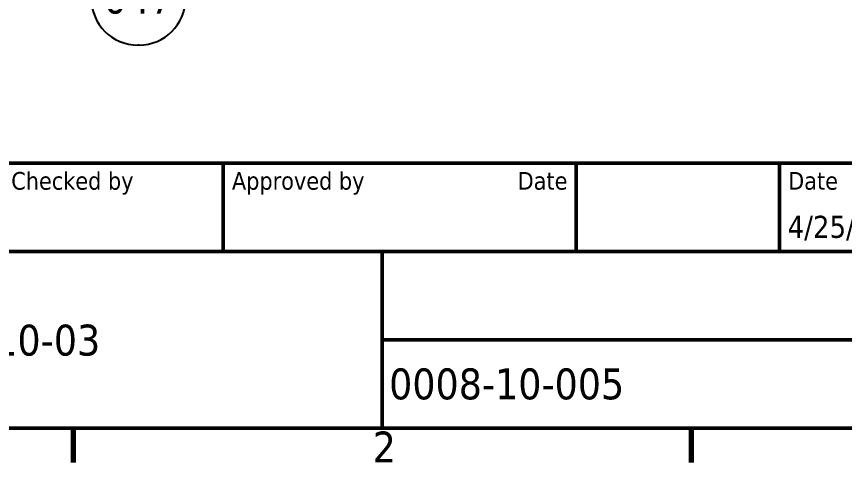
# Model space of a CAD drawing. Header units: millimetres. Extents: x -2685 to 3000, y -4484 to 2121.
# Drawn here: x 1954 to 2624, y 44 to 404 of the extents above; entities that cross this region are included whole.
import ezdxf
from ezdxf.enums import TextEntityAlignment as Align

# ---------------------------------------------------------------- set-up
doc = ezdxf.new("R2010")
doc.units = ezdxf.units.MM
doc.header["$LTSCALE"] = 7.142857
for name, color, linetype, lineweight in [('Border (ISO)', 7, 'Continuous', 70), ('Symbol (ISO)', 7, 'Continuous', 25), ('Title (ISO)', 7, 'Continuous', 50)]:
    doc.layers.add(name, color=color, linetype=linetype, lineweight=lineweight)
doc.styles.add('Note Text (ISO)', font='tahoma.ttf')
doc.styles.add('Text Style39', font='tahoma.ttf')
doc.styles.add('Text Style41', font='tahoma.ttf')

# ---------------------------------------------------------------- blocks, each defined once
blk = doc.blocks.new('Borders Default Border')
at = {"layer": 'Border (ISO)'}
for p, q in [((280, 10), (280, 6.1)), ((350, 10), (350, 6.1))]:
    blk.add_line(p, q, dxfattribs=at)
at = {"layer": 'Border (ISO)', "insert": (313.939, 6.1), "char_height": 3.5, "attachment_point": 7, "style": 'Note Text (ISO)'}
blk.add_mtext('2', dxfattribs=at)
blk = doc.blocks.new('Title Blocks I.A.B')
at = {"layer": 'Title (ISO)'}
for p, q in [((270.071, 130), (100.071, 130)), ((157.071, 120), (157.071, 130)), ((197.071, 120), (197.071, 130)), ((220.071, 120), (220.071, 130)), ((100.071, 120), (270.071, 120)), ((175.071, 120), (175.071, 100)), ((270.071, 110), (175.071, 110)), ((100.071, 100), (270.071, 100))]:
    blk.add_line(p, q, dxfattribs=at)
at = {"layer": 'Title (ISO)', "style": 'Text Style41'}
for s, p in [('Checked by', (133.071, 129)), ('Approved by', (158.071, 129)), ('Date', (221.071, 129))]:
    blk.add_text(s, height=2, dxfattribs=at).set_placement(p, align=Align.TOP_LEFT)
blk.add_text('Date', height=2, dxfattribs=at).set_placement((196.071, 129), align=Align.TOP_RIGHT)
at = {"layer": 'Title (ISO)', "style": 'Text Style39'}
for tag, p in [('CHECKED_BY', (133.071, 121)), ('ENG_APPROVED_BY', (158.071, 121))]:
    blk.add_attdef(tag, text='', height=2.5, dxfattribs=at).set_placement(p, align=Align.BOTTOM_LEFT)
blk.add_attdef('ENG_APPROVAL_DATE', text='', height=2.5, dxfattribs=at).set_placement((196.071, 121), align=Align.BOTTOM_RIGHT)
at = {"layer": 'Title (ISO)'}
for tag, p, height, style in [('CREATION_DATE_001', (221.004, 121.544), 2.5, 'Text Style39'), ('AUTHOR_001', (100.915, 121.052), 2.5, 'Text Style39'), ('COMPANY_001', (131.155, 108.208), 3.5, 'Note Text (ISO)'), ('PART_NUMBER_001', (175.876, 103.25), 3.5, 'Note Text (ISO)')]:
    blk.add_attdef(tag, p, '', height=height, dxfattribs=dict(at, style=style))
at = {"layer": 'Title (ISO)', "style": 'Note Text (ISO)'}
for tag, p in [('TITLE', (222.571, 115)), ('REVISION_NUMBER', (242.571, 103.5))]:
    blk.add_attdef(tag, text='', height=3.5, dxfattribs=at).set_placement(p, align=Align.MIDDLE_CENTER)
blk = doc.blocks.new('Balloon22')
at = {"layer": 'Symbol (ISO)'}
for p, q in [((323.015, 89.31), (320.796, 88.054)), ((321.123, 87.676), (323.015, 89.31)), ((321.449, 87.298), (323.015, 89.31)), ((321.123, 87.676), (291.46, 62.058)), ((320.796, 88.054), (321.449, 87.298)), ((287.491, 63.881), (287.331, 63.881)), ((287.491, 53.381), (287.331, 53.381))]:
    blk.add_line(p, q, dxfattribs=at)
at = {"layer": 'Symbol (ISO)', "flags": 128}
blk.add_lwpolyline([(321.449, 87.298), (323.015, 89.31)], dxfattribs=at)
at = {"layer": 'Symbol (ISO)'}
for centre, start, end in [((287.331, 58.631), 90, 270), ((287.491, 58.631), 270, 90)]:
    blk.add_arc(centre, 5.25, start, end, dxfattribs=at)
blk.add_solid([(321.449, 87.298), (323.015, 89.31), (320.796, 88.054), (321.449, 87.298)], dxfattribs=at)
at = {"layer": 'Symbol (ISO)', "insert": (287.411, 58.668), "char_height": 3.5, "attachment_point": 5, "style": 'Note Text (ISO)'}
blk.add_mtext('047', dxfattribs=at)

msp = doc.modelspace()

# ---------------------------------------------------------------- block references
at = {"xscale": 7.142857142857142, "yscale": 7.142857142857142, "zscale": 7.142857142857142}
msp.add_blockref('Borders Default Border', (0, 0), dxfattribs=at)
ref = msp.add_blockref('Title Blocks I.A.B', (999.49, -642.857), dxfattribs=dict(xscale=7.142857142857142, yscale=7.142857142857142, zscale=7.142857142857142))
ref.add_attrib('PART_NUMBER_001', '0008-10-005', (2255.749, 94.643), dxfattribs={"layer": 'Title (ISO)', "height": 25, "style": 'Note Text (ISO)'})
ref.add_attrib('COMPANY_001', '10-03', (1936.311, 130.058), dxfattribs={"layer": 'Title (ISO)', "height": 25, "style": 'Note Text (ISO)'})
ref.add_attrib('CREATION_DATE_001', '4/25/2021', (2578.092, 225.314), dxfattribs={"layer": 'Title (ISO)', "height": 17.8571, "style": 'Text Style39'})
at = {"layer": 'Symbol (ISO)', "xscale": 7.142857142857142, "yscale": 7.142857142857142, "zscale": 7.142857142857142}
msp.add_blockref('Balloon22', (0, 0), dxfattribs=at)

doc.saveas('drawing.dxf')
